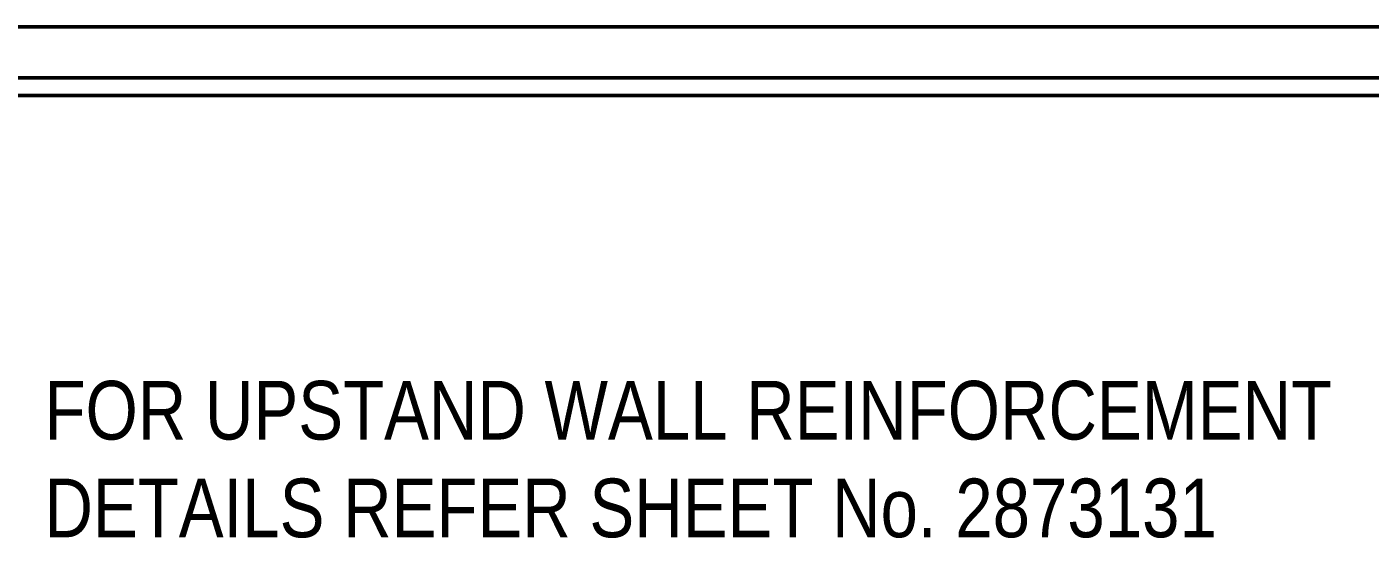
# Model space of a CAD drawing. Header units: metres. Extents: x 0 to 16, y 3 to 1186.
# Drawn here: x 8.264 to 9.409, y 1181.839 to 1182.274 of the extents above; entities that cross this region are included whole.
import ezdxf

# ---------------------------------------------------------------- set-up
doc = ezdxf.new("R2010")
doc.units = ezdxf.units.M
for name, color, linetype, lineweight in [('A-DETL', 7, 'Continuous', 13), ('A-WALL', 7, 'Continuous', 50), ('G-ANNO-TEXT', 7, 'Continuous', 9)]:
    doc.layers.add(name, color=color, linetype=linetype, lineweight=lineweight)
doc.styles.add('Arial Narrow_2', font='ARIALN.TTF', dxfattribs={"height": 0.05})

# ---------------------------------------------------------------- blocks, each defined once
blk = doc.blocks.new('Walls 2 - Walls 2-6845191-DRG-2873184 - SOUTHERN BARRIER - PLAN - Dependent 1')
at = {"layer": 'A-WALL', "color": 252, "true_color": 0x888888}
for p, q in [((229.9906, 1206.8684), (241.7388, 1207.8962)), ((241.743, 1207.8815), (229.992, 1206.8535))]:
    blk.add_line(p, q, dxfattribs=at)

msp = doc.modelspace()

# ---------------------------------------------------------------- linework, layer by layer
at = {"layer": 'A-DETL', "color": 253, "lineweight": 50, "true_color": 0xafafaf}
msp.add_line((13.7675, 1182.2744), (1.9011, 1182.2742), dxfattribs=at)

# ---------------------------------------------------------------- block references
at = {"layer": 'A-WALL', "color": 252, "true_color": 0x888888, "rotation": 355.0000000000001}
msp.add_blockref('Walls 2 - Walls 2-6845191-DRG-2873184 - SOUTHERN BARRIER - PLAN - Dependent 1', (-332.3999, 0), dxfattribs=at)

# ---------------------------------------------------------------- next in the draw order: texts
at = {"layer": 'G-ANNO-TEXT', "char_height": 0.05, "attachment_point": 1, "style": 'Arial Narrow_2', "bg_fill": 3, "box_fill_scale": 1, "bg_fill_color": 256, "bg_fill_transparency": 0}
for s, insert in [('FOR UPSTAND WALL REINFORCEMENT ', (8.2792, 1181.9726)), ('DETAILS REFER SHEET No. 2873131', (8.2792, 1181.8893))]:
    msp.add_mtext(s, dxfattribs=dict(at, insert=insert))

doc.saveas('drawing.dxf')
